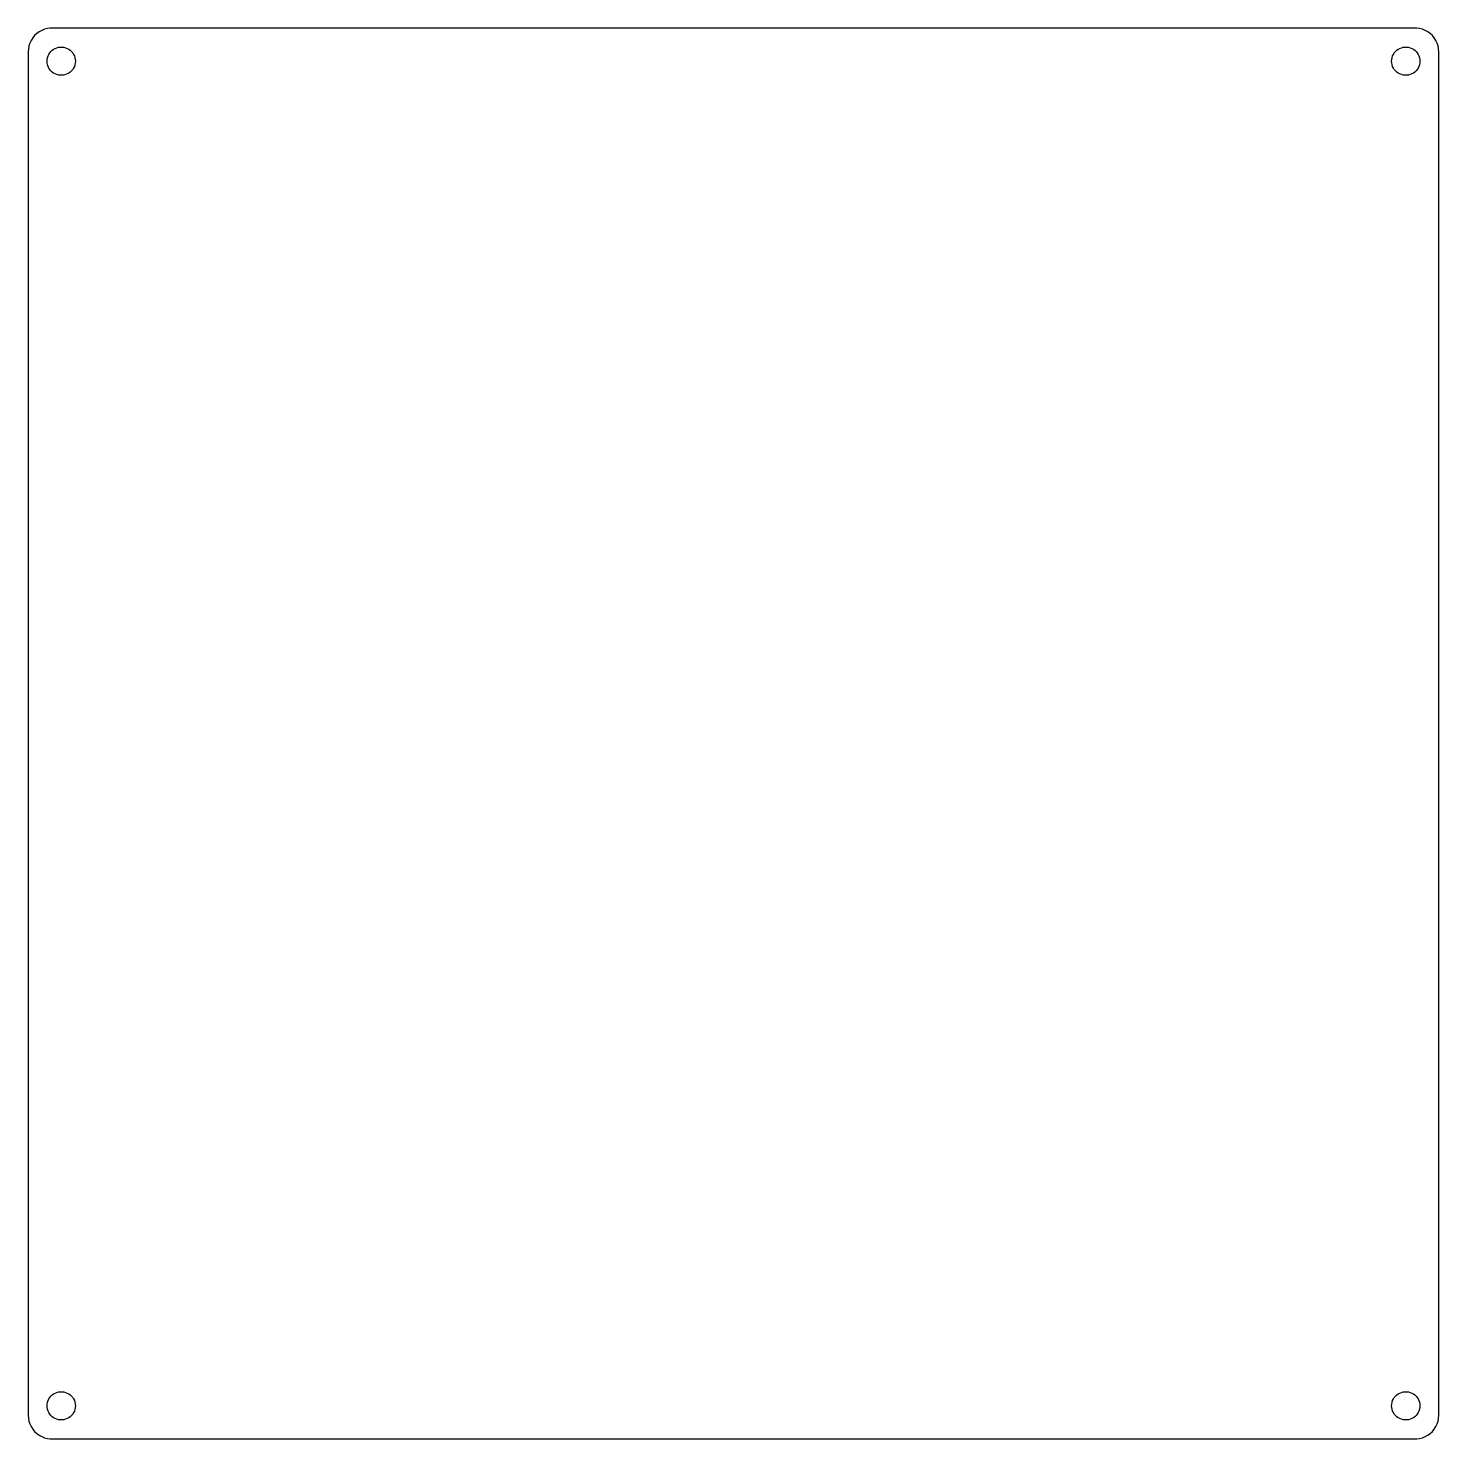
# Model space of a CAD drawing. Header units: metres. Extents: x -150 to 150, y -149 to 149.
import ezdxf

# ---------------------------------------------------------------- set-up
doc = ezdxf.new("R2010")
doc.units = ezdxf.units.M

msp = doc.modelspace()

# ---------------------------------------------------------------- linework, layer by layer
for p, q in [((-148.882, 146.909), (-149.149, 146.341)), ((-148.545, 147.439), (-148.882, 146.909)), ((-148.145, 147.923), (-148.545, 147.439)), ((-147.687, 148.353), (-148.145, 147.923)), ((-147.179, 148.722), (-147.687, 148.353)), ((-146.629, 149.024), (-147.179, 148.722)), ((-146.045, 149.255), (-146.629, 149.024)), ((-145.437, 149.411), (-146.045, 149.255)), ((-144.814, 149.49), (-145.437, 149.411)), ((144.814, 149.49), (-144.814, 149.49)), ((145.437, 149.411), (144.814, 149.49)), ((146.045, 149.255), (145.437, 149.411)), ((146.629, 149.024), (146.045, 149.255)), ((147.179, 148.722), (146.629, 149.024)), ((147.687, 148.353), (147.179, 148.722)), ((148.145, 147.923), (147.687, 148.353)), ((148.545, 147.439), (148.145, 147.923)), ((148.882, 146.909), (148.545, 147.439)), ((149.149, 146.341), (148.882, 146.909)), ((-149.461, 145.127), (-149.5, 144.5)), ((-149.5, 144.5), (-149.5, -144.5)), ((-149.343, 145.743), (-149.461, 145.127)), ((-149.149, 146.341), (-149.343, 145.743)), ((-145.406, 143.246), (-145.289, 143.604)), ((-145.289, 143.604), (-145.129, 143.945)), ((-145.129, 143.945), (-144.927, 144.263)), ((-144.927, 144.263), (-144.687, 144.554)), ((-144.687, 144.554), (-144.412, 144.812)), ((-144.412, 144.812), (-144.107, 145.033)), ((-144.107, 145.033), (-143.777, 145.214)), ((-143.777, 145.214), (-143.427, 145.353)), ((-143.427, 145.353), (-143.062, 145.447)), ((-143.062, 145.447), (-142.688, 145.494)), ((-142.688, 145.494), (-142.312, 145.494)), ((-142.312, 145.494), (-141.938, 145.447)), ((-141.938, 145.447), (-141.573, 145.353)), ((-141.573, 145.353), (-141.223, 145.214)), ((-141.223, 145.214), (-140.893, 145.033)), ((-140.893, 145.033), (-140.588, 144.812)), ((-140.588, 144.812), (-140.313, 144.554)), ((-140.313, 144.554), (-140.073, 144.263)), ((-140.073, 144.263), (-139.871, 143.945)), ((-139.871, 143.945), (-139.711, 143.604)), ((-139.711, 143.604), (-139.594, 143.246)), ((139.594, 143.246), (139.711, 143.604)), ((139.711, 143.604), (139.871, 143.945)), ((139.871, 143.945), (140.073, 144.263)), ((140.073, 144.263), (140.313, 144.554)), ((140.313, 144.554), (140.588, 144.812)), ((140.588, 144.812), (140.893, 145.033)), ((140.893, 145.033), (141.223, 145.214)), ((141.223, 145.214), (141.573, 145.353)), ((141.573, 145.353), (141.938, 145.447)), ((141.938, 145.447), (142.312, 145.494)), ((142.312, 145.494), (142.688, 145.494)), ((142.688, 145.494), (143.062, 145.447)), ((143.062, 145.447), (143.427, 145.353)), ((143.427, 145.353), (143.777, 145.214)), ((143.777, 145.214), (144.107, 145.033)), ((144.107, 145.033), (144.412, 144.812)), ((144.412, 144.812), (144.687, 144.554)), ((144.687, 144.554), (144.927, 144.263)), ((144.927, 144.263), (145.129, 143.945)), ((145.129, 143.945), (145.289, 143.604)), ((145.289, 143.604), (145.406, 143.246)), ((149.343, 145.743), (149.149, 146.341)), ((149.461, 145.127), (149.343, 145.743)), ((149.5, 144.5), (149.461, 145.127)), ((149.5, -144.5), (149.5, 144.5)), ((-145.5, 142.5), (-145.476, 142.876)), ((-145.476, 142.124), (-145.5, 142.5)), ((-145.476, 142.876), (-145.406, 143.246)), ((-145.406, 141.754), (-145.476, 142.124)), ((-145.289, 141.396), (-145.406, 141.754)), ((-145.129, 141.055), (-145.289, 141.396)), ((-144.927, 140.737), (-145.129, 141.055)), ((-144.687, 140.446), (-144.927, 140.737)), ((-140.073, 140.737), (-140.313, 140.446)), ((-139.871, 141.055), (-140.073, 140.737)), ((-139.711, 141.396), (-139.871, 141.055)), ((-139.594, 141.754), (-139.711, 141.396)), ((-139.594, 143.246), (-139.524, 142.876)), ((-139.524, 142.124), (-139.594, 141.754)), ((-139.524, 142.876), (-139.5, 142.5)), ((-139.5, 142.5), (-139.524, 142.124)), ((139.5, 142.5), (139.524, 142.876)), ((139.524, 142.124), (139.5, 142.5)), ((139.524, 142.876), (139.594, 143.246)), ((139.594, 141.754), (139.524, 142.124)), ((139.711, 141.396), (139.594, 141.754)), ((139.871, 141.055), (139.711, 141.396)), ((140.073, 140.737), (139.871, 141.055)), ((140.313, 140.446), (140.073, 140.737)), ((144.927, 140.737), (144.687, 140.446)), ((145.129, 141.055), (144.927, 140.737)), ((145.289, 141.396), (145.129, 141.055)), ((145.406, 141.754), (145.289, 141.396)), ((145.406, 143.246), (145.476, 142.876)), ((145.476, 142.124), (145.406, 141.754)), ((145.476, 142.876), (145.5, 142.5)), ((145.5, 142.5), (145.476, 142.124)), ((-144.412, 140.188), (-144.687, 140.446)), ((-144.107, 139.967), (-144.412, 140.188)), ((-143.777, 139.786), (-144.107, 139.967)), ((-143.427, 139.647), (-143.777, 139.786)), ((-143.062, 139.553), (-143.427, 139.647)), ((-142.688, 139.506), (-143.062, 139.553)), ((-142.312, 139.506), (-142.688, 139.506)), ((-141.938, 139.553), (-142.312, 139.506)), ((-141.573, 139.647), (-141.938, 139.553)), ((-141.223, 139.786), (-141.573, 139.647)), ((-140.893, 139.967), (-141.223, 139.786)), ((-140.588, 140.188), (-140.893, 139.967)), ((-140.313, 140.446), (-140.588, 140.188)), ((140.588, 140.188), (140.313, 140.446)), ((140.893, 139.967), (140.588, 140.188)), ((141.223, 139.786), (140.893, 139.967)), ((141.573, 139.647), (141.223, 139.786)), ((141.938, 139.553), (141.573, 139.647)), ((142.312, 139.506), (141.938, 139.553)), ((142.688, 139.506), (142.312, 139.506)), ((143.062, 139.553), (142.688, 139.506)), ((143.427, 139.647), (143.062, 139.553)), ((143.777, 139.786), (143.427, 139.647)), ((144.107, 139.967), (143.777, 139.786)), ((144.412, 140.188), (144.107, 139.967)), ((144.687, 140.446), (144.412, 140.188)), ((-144.927, -140.737), (-144.687, -140.446)), ((-144.687, -140.446), (-144.412, -140.188)), ((-144.412, -140.188), (-144.107, -139.967)), ((-144.107, -139.967), (-143.777, -139.786)), ((-143.777, -139.786), (-143.427, -139.647)), ((-143.427, -139.647), (-143.062, -139.553)), ((-143.062, -139.553), (-142.688, -139.506)), ((-142.688, -139.506), (-142.312, -139.506)), ((-142.312, -139.506), (-141.938, -139.553)), ((-141.938, -139.553), (-141.573, -139.647)), ((-141.573, -139.647), (-141.223, -139.786)), ((-141.223, -139.786), (-140.893, -139.967)), ((-140.893, -139.967), (-140.588, -140.188)), ((-140.588, -140.188), (-140.313, -140.446)), ((-140.313, -140.446), (-140.073, -140.737)), ((140.073, -140.737), (140.313, -140.446)), ((140.313, -140.446), (140.588, -140.188)), ((140.588, -140.188), (140.893, -139.967)), ((140.893, -139.967), (141.223, -139.786)), ((141.223, -139.786), (141.573, -139.647)), ((141.573, -139.647), (141.938, -139.553)), ((141.938, -139.553), (142.312, -139.506)), ((142.312, -139.506), (142.688, -139.506)), ((142.688, -139.506), (143.062, -139.553)), ((143.062, -139.553), (143.427, -139.647)), ((143.427, -139.647), (143.777, -139.786)), ((143.777, -139.786), (144.107, -139.967)), ((144.107, -139.967), (144.412, -140.188)), ((144.412, -140.188), (144.687, -140.446)), ((144.687, -140.446), (144.927, -140.737)), ((-145.5, -142.5), (-145.476, -142.124)), ((-145.476, -142.876), (-145.5, -142.5)), ((-145.476, -142.124), (-145.406, -141.754)), ((-145.406, -143.246), (-145.476, -142.876)), ((-145.406, -141.754), (-145.289, -141.396)), ((-145.289, -143.604), (-145.406, -143.246)), ((-145.289, -141.396), (-145.129, -141.055)), ((-145.129, -141.055), (-144.927, -140.737)), ((-140.073, -140.737), (-139.871, -141.055)), ((-139.871, -141.055), (-139.711, -141.396)), ((-139.711, -141.396), (-139.594, -141.754)), ((-139.594, -143.246), (-139.711, -143.604)), ((-139.594, -141.754), (-139.524, -142.124)), ((-139.524, -142.876), (-139.594, -143.246)), ((-139.524, -142.124), (-139.5, -142.5)), ((-139.5, -142.5), (-139.524, -142.876)), ((139.5, -142.5), (139.524, -142.124)), ((139.524, -142.876), (139.5, -142.5)), ((139.524, -142.124), (139.594, -141.754)), ((139.594, -143.246), (139.524, -142.876)), ((139.594, -141.754), (139.711, -141.396)), ((139.711, -143.604), (139.594, -143.246)), ((139.711, -141.396), (139.871, -141.055)), ((139.871, -141.055), (140.073, -140.737)), ((144.927, -140.737), (145.129, -141.055)), ((145.129, -141.055), (145.289, -141.396)), ((145.289, -141.396), (145.406, -141.754)), ((145.406, -143.246), (145.289, -143.604)), ((145.406, -141.754), (145.476, -142.124)), ((145.476, -142.876), (145.406, -143.246)), ((145.476, -142.124), (145.5, -142.5)), ((145.5, -142.5), (145.476, -142.876)), ((-149.5, -144.5), (-149.461, -145.127)), ((-149.461, -145.127), (-149.343, -145.743)), ((-149.343, -145.743), (-149.149, -146.341)), ((-149.149, -146.341), (-148.882, -146.909)), ((-145.129, -143.945), (-145.289, -143.604)), ((-144.927, -144.263), (-145.129, -143.945)), ((-144.687, -144.554), (-144.927, -144.263)), ((-144.412, -144.812), (-144.687, -144.554)), ((-144.107, -145.033), (-144.412, -144.812)), ((-143.777, -145.214), (-144.107, -145.033)), ((-143.427, -145.353), (-143.777, -145.214)), ((-143.062, -145.447), (-143.427, -145.353)), ((-142.688, -145.494), (-143.062, -145.447)), ((-142.312, -145.494), (-142.688, -145.494)), ((-141.938, -145.447), (-142.312, -145.494)), ((-141.573, -145.353), (-141.938, -145.447)), ((-141.223, -145.214), (-141.573, -145.353)), ((-140.893, -145.033), (-141.223, -145.214)), ((-140.588, -144.812), (-140.893, -145.033)), ((-140.313, -144.554), (-140.588, -144.812)), ((-140.073, -144.263), (-140.313, -144.554)), ((-139.871, -143.945), (-140.073, -144.263)), ((-139.711, -143.604), (-139.871, -143.945)), ((139.871, -143.945), (139.711, -143.604)), ((140.073, -144.263), (139.871, -143.945)), ((140.313, -144.554), (140.073, -144.263)), ((140.588, -144.812), (140.313, -144.554)), ((140.893, -145.033), (140.588, -144.812)), ((141.223, -145.214), (140.893, -145.033)), ((141.573, -145.353), (141.223, -145.214)), ((141.938, -145.447), (141.573, -145.353)), ((142.312, -145.494), (141.938, -145.447)), ((142.688, -145.494), (142.312, -145.494)), ((143.062, -145.447), (142.688, -145.494)), ((143.427, -145.353), (143.062, -145.447)), ((143.777, -145.214), (143.427, -145.353)), ((144.107, -145.033), (143.777, -145.214)), ((144.412, -144.812), (144.107, -145.033)), ((144.687, -144.554), (144.412, -144.812)), ((144.927, -144.263), (144.687, -144.554)), ((145.129, -143.945), (144.927, -144.263)), ((145.289, -143.604), (145.129, -143.945)), ((148.882, -146.909), (149.149, -146.341)), ((149.149, -146.341), (149.343, -145.743)), ((149.343, -145.743), (149.461, -145.127)), ((149.461, -145.127), (149.5, -144.5)), ((-148.882, -146.909), (-148.545, -147.439)), ((-148.545, -147.439), (-148.145, -147.923)), ((-148.145, -147.923), (-147.687, -148.353)), ((-147.687, -148.353), (-147.179, -148.722)), ((-147.179, -148.722), (-146.629, -149.024)), ((-146.629, -149.024), (-146.045, -149.255)), ((-146.045, -149.255), (-145.437, -149.411)), ((-145.437, -149.411), (-144.814, -149.49)), ((-144.814, -149.49), (144.814, -149.49)), ((144.814, -149.49), (145.437, -149.411)), ((145.437, -149.411), (146.045, -149.255)), ((146.045, -149.255), (146.629, -149.024)), ((146.629, -149.024), (147.179, -148.722)), ((147.179, -148.722), (147.687, -148.353)), ((147.687, -148.353), (148.145, -147.923)), ((148.145, -147.923), (148.545, -147.439)), ((148.545, -147.439), (148.882, -146.909))]:
    msp.add_line(p, q)

doc.saveas('drawing.dxf')
